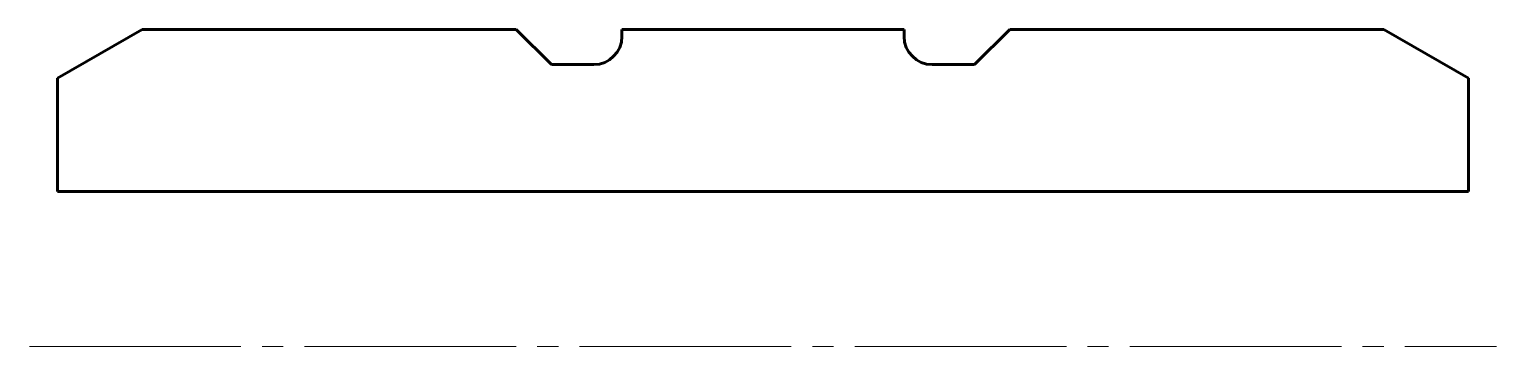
# Model space of a CAD drawing. Header units: millimetres. Extents: x -102 to 2, y 0 to 23.
import ezdxf

# ---------------------------------------------------------------- set-up
doc = ezdxf.new("R2010")
doc.units = ezdxf.units.MM
doc.linetypes.add('K5LT32768', pattern=[0])
doc.linetypes.add('K5LT32770', pattern=[19.5, 15, -1.5, 1.5, -1.5])
doc.layers.add('Системный слой', color=7, linetype='Continuous')

msp = doc.modelspace()

# ---------------------------------------------------------------- linework, layer by layer
at = {"layer": 'Системный слой', "color": 150, "linetype": 'K5LT32768', "lineweight": 60, "true_color": 0x0080ff}
for p, q in [((-94, 22.5), (-100, 19.04)), ((-94, 22.5), (-67.5, 22.5)), ((-65, 20), (-67.5, 22.5)), ((-60, 22.5), (-60, 22)), ((-60, 22.5), (-40, 22.5)), ((-40, 22), (-40, 22.5)), ((-35, 20), (-32.5, 22.5)), ((-32.5, 22.5), (-6, 22.5)), ((-6, 22.5), (0, 19.04)), ((-62, 20), (-65, 20)), ((-38, 20), (-35, 20)), ((-100, 11), (-100, 19.04)), ((0, 19.04), (0, 11)), ((0, 11), (-100, 11))]:
    msp.add_line(p, q, dxfattribs=at)
at = {"layer": 'Системный слой', "color": 30, "linetype": 'K5LT32770', "lineweight": 18, "true_color": 0xff8000}
msp.add_line((-102, 0), (2, 0), dxfattribs=at)
at = {"layer": 'Системный слой', "color": 150, "linetype": 'K5LT32768', "lineweight": 60, "true_color": 0x0080ff}
for centre, start, end in [((-62, 22), 270, 0), ((-38, 22), 180, 270)]:
    msp.add_arc(centre, 2, start, end, dxfattribs=at)

doc.saveas('drawing.dxf')
